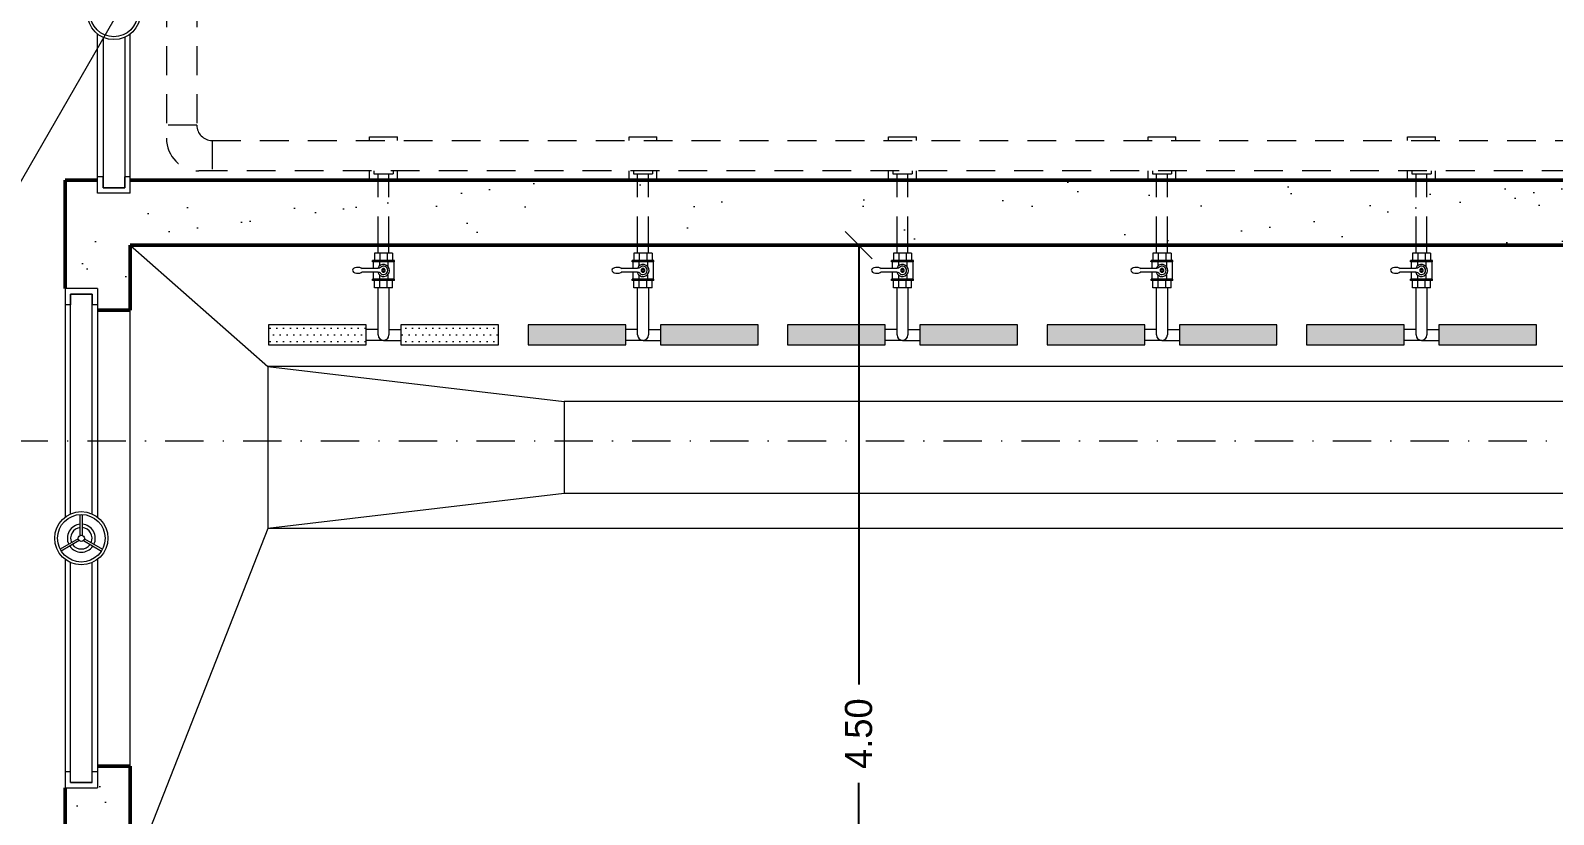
# Model space of a CAD drawing. Extents: x -2884 to -859, y 3232 to 5149.
# Drawn here: x -1917.7 to -1777.3, y 4696.4 to 4768.7 of the extents above; entities that cross this region are included whole.
import ezdxf

# ---------------------------------------------------------------- set-up
doc = ezdxf.new("R2010")
doc.units = 0
doc.header["$MEASUREMENT"] = 0
doc.linetypes.add('DGN Style 2', pattern=[442.02713, 265.216278, -176.810852])
doc.linetypes.add('DGN Style 4', pattern=[707.685435, 353.621704, -176.810852, 0.442027, -176.810852])
doc.layers.get('0').update_dxf_attribs({"linetype": 'CONTINUOUS', "lineweight": 15})
doc.layers.get('DEFPOINTS').update_dxf_attribs({"linetype": 'CONTINUOUS', "lineweight": 15})
for name, color, linetype, lineweight in [('Muratura', 7, 'CONTINUOUS', 15), ('Paratoie', 7, 'CONTINUOUS', 15), ('Quote e scritte', 252, 'CONTINUOUS', 15), ('Tubazioni', 130, 'CONTINUOUS', 15), ('Tubazioni nascoste', 4, 'DGN Style 2', 15)]:
    doc.layers.add(name, color=color, linetype=linetype, lineweight=lineweight)
doc.dimstyles.new('SASA$0', dxfattribs={"dimtxt": 0.1, "dimasz": 0.1, "dimexe": 0.18, "dimexo": 0.0625, "dimgap": 0.1, "dimtad": 0, "dimzin": 0, "dimdsep": 46, "dimtxsty": 'Standard', "dimblk1": 'OBLIQUE', "dimblk2": 'OBLIQUE', "dimsah": 1, "dimcen": 0.09, "dimse1": 1, "dimse2": 1, "dimadec": 0, "dimazin": 0, "dimtfac": 1, "dimtdec": 4, "dimtofl": 0, "dimtmove": 0, "dimatfit": 3, "dimldrblk": 'OBLIQUE', "dimfxl": 1, "dimtolj": 1, "dimtzin": 0, "dimarcsym": 0})
pattern_1 = [(37.5, (37611.4005, -59850.958), (-0.3149668, 9.63411885), [0, -7.6, 0, -8.5, 0, -8.125]), (7.5, (37611.4, -59850.958), (8.8488835, 14.1107303), [0, -4.1, 0, -6.85, 0, -2.625]), (327.5, (37605.2505, -59850.958), (15.5707093, 0.0282953), [0, -2.5, 0, -9, 0, -11.75]), (317.5, (37605.25, -59850.958), (15.030633, 4.3883778), [0, -1.25, 0, -5.9, 0, -6.75])]

# ---------------------------------------------------------------- blocks, each defined once
blk = doc.blocks.new('_OBLIQUE')
at = {"color": 0, "linetype": 'ByBlock'}
blk.add_line((-0.5, -0.5), (0.5, 0.5), dxfattribs=at)
blk = doc.blocks.new('*D88')
at = {"layer": 'DEFPOINTS', "color": 0, "linetype": 'Continuous', "transparency": 16777216}
for p in [(-1908.52, 4748.88), (-1908.52, 4658.88), (-1841.38, 4658.88)]:
    blk.add_point(p, dxfattribs=at)
at = {"layer": 'Quote e scritte', "color": 0, "linetype": 'Continuous', "lineweight": -2, "transparency": 16777216}
for p, q in [((-1841.38, 4748.88), (-1841.38, 4708.42)), ((-1841.38, 4658.88), (-1841.38, 4699.34))]:
    blk.add_line(p, q, dxfattribs=at)
at = {"layer": 'Quote e scritte', "color": 0, "linetype": 'Continuous', "lineweight": -2, "transparency": 16777216, "xscale": 2.5, "yscale": 2.5, "zscale": 2.5}
for p, rotation in [((-1841.38, 4748.88), 90), ((-1841.38, 4658.88), 270)]:
    blk.add_blockref('_OBLIQUE', p, dxfattribs=dict(at, rotation=rotation))
at = {"layer": 'Quote e scritte', "color": 0, "linetype": 'Continuous', "transparency": 16777216, "insert": (-1841.38, 4703.88), "char_height": 2.5, "attachment_point": 5, "rotation": 90}
blk.add_mtext('\\A1;4.50', dxfattribs=at)

msp = doc.modelspace()

# ---------------------------------------------------------------- hatches: boundary and pattern name
at = {"layer": 'Muratura', "linetype": 'Continuous'}
h = msp.add_hatch(dxfattribs=at)
h.set_pattern_fill('AR-SAND', color=256, scale=5)
h.set_pattern_definition(pattern_1)
h.paths.add_polyline_path([(-1868.594, 4754.882), (-1908.52, 4754.882), (-1908.52, 4753.663), (-1911.52, 4753.663), (-1911.52, 4754.882), (-1914.52, 4754.882), (-1914.52, 4744.882), (-1911.52, 4744.882), (-1911.52, 4743.382), (-1911.52, 4742.882), (-1908.52, 4742.882), (-1908.52, 4748.882), (-1868.594, 4748.882)])
h.paths.add_polyline_path([(-1816.026, 4754.882), (-1867.394, 4754.882), (-1867.394, 4748.882), (-1816.026, 4748.882)])
h.paths.add_polyline_path([(-1763.458, 4754.882), (-1814.826, 4754.882), (-1814.826, 4748.882), (-1763.458, 4748.882)])
h.paths.add_polyline_path([(-1753.793, 4754.882), (-1762.258, 4754.882), (-1762.258, 4748.882), (-1754.712, 4748.882)])
h.paths.add_polyline_path([(-1683.313, 4754.882), (-1701.544, 4754.882), (-1700.625, 4748.882), (-1683.313, 4748.882)])
h.paths.add_polyline_path([(-1679.344, 4754.882), (-1682.113, 4754.882), (-1682.113, 4748.882), (-1679.344, 4748.882)])
h.paths.add_polyline_path([(-1673.313, 4754.882), (-1675.944, 4754.882), (-1675.944, 4748.882), (-1673.313, 4748.882)])
h.paths.add_polyline_path([(-1662.52, 4754.882), (-1665.52, 4754.882), (-1665.52, 4753.663), (-1668.52, 4753.663), (-1668.52, 4754.882), (-1672.113, 4754.882), (-1672.113, 4748.882), (-1668.52, 4748.882), (-1668.52, 4744.882), (-1665.52, 4744.882), (-1665.52, 4743.382), (-1665.52, 4742.882), (-1662.52, 4742.882)])
h = msp.add_hatch(dxfattribs=at)
h.set_pattern_fill('AR-SAND', color=256, scale=5)
h.set_pattern_definition(pattern_1)
h.paths.add_polyline_path([(-1753.991, 4658.882), (-1874.52, 4658.882), (-1874.52, 4662.86), (-1876.02, 4662.86), (-1876.02, 4662.36), (-1876.02, 4660.86), (-1879.02, 4660.86), (-1879.02, 4662.36), (-1879.02, 4662.86), (-1880.52, 4662.86), (-1880.52, 4658.882), (-1895.157, 4658.882), (-1895.157, 4657.736), (-1895.157, 4652.904), (-1756.036, 4652.904), (-1756.036, 4653.533), (-1757.4, 4653.533), (-1757.4, 4653.689), (-1756.036, 4653.689), (-1756.036, 4656.54), (-1754.671, 4656.54), (-1754.671, 4655.866), (-1728.751, 4655.866), (-1728.751, 4656.618), (-1753.644, 4656.618)])
h.paths.add_polyline_path([(-1874.52, 4690.517), (-1908.52, 4690.517), (-1908.52, 4700.882), (-1911.52, 4700.882), (-1911.52, 4700.382), (-1911.52, 4698.882), (-1914.52, 4698.882), (-1914.52, 4662.983), (-1908.52, 4667.102), (-1908.52, 4684.517), (-1880.52, 4684.517), (-1880.52, 4680.699), (-1879.02, 4680.699), (-1879.02, 4681.199), (-1879.02, 4682.699), (-1876.02, 4682.699), (-1876.02, 4681.199), (-1876.02, 4680.699), (-1874.52, 4680.699)])
h.paths.add_polyline_path([(-1899.189, 4657.736), (-1899.189, 4658.882), (-1908.52, 4658.882), (-1908.52, 4667.102), (-1914.52, 4662.983), (-1914.52, 4573.893), (-1931.588, 4573.893), (-1931.562, 4567.893), (-1908.52, 4567.893), (-1908.52, 4652.904), (-1899.189, 4652.904)])
at = {"layer": 'Tubazioni', "linetype": 'Continuous'}
h = msp.add_hatch(dxfattribs=at)
h.set_pattern_fill('DOTS', color=256, scale=10)
h.paths.add_polyline_path([(-1886.758, 4741.532), (-1895.758, 4741.532), (-1895.758, 4739.692), (-1886.758, 4739.692)])
h.paths.add_polyline_path([(-1874.57, 4741.532), (-1883.57, 4741.532), (-1883.57, 4739.692), (-1874.57, 4739.692)])
h = msp.add_hatch(dxfattribs=at)
h.set_pattern_fill('DOTS', color=256, scale=10)
h.paths.add_polyline_path([(-1862.846, 4741.532), (-1871.846, 4741.532), (-1871.846, 4739.692), (-1862.846, 4739.692)])
h.paths.add_polyline_path([(-1850.657, 4741.532), (-1859.657, 4741.532), (-1859.657, 4739.692), (-1850.657, 4739.692)])
h.paths.add_polyline_path([(-1838.933, 4741.532), (-1847.933, 4741.532), (-1847.933, 4739.692), (-1838.933, 4739.692)])
h.paths.add_polyline_path([(-1826.745, 4741.532), (-1835.745, 4741.532), (-1835.745, 4739.692), (-1826.745, 4739.692)])
h.paths.add_polyline_path([(-1815.02, 4741.532), (-1824.02, 4741.532), (-1824.02, 4739.692), (-1815.02, 4739.692)])
h.paths.add_polyline_path([(-1802.832, 4741.532), (-1811.832, 4741.532), (-1811.832, 4739.692), (-1802.832, 4739.692)])
h.paths.add_polyline_path([(-1791.107, 4741.532), (-1800.107, 4741.532), (-1800.107, 4739.692), (-1791.107, 4739.692)])
h.paths.add_polyline_path([(-1778.919, 4741.532), (-1787.919, 4741.532), (-1787.919, 4739.692), (-1778.919, 4739.692)])
h.paths.add_polyline_path([(-1767.195, 4741.532), (-1776.195, 4741.532), (-1776.195, 4739.692), (-1767.195, 4739.692)])
h.paths.add_polyline_path([(-1755.006, 4741.532), (-1764.006, 4741.532), (-1764.006, 4739.692), (-1755.006, 4739.692)])
h.paths.add_polyline_path([(-1747.205, 4741.532), (-1752.282, 4741.532), (-1752.282, 4739.692), (-1747.205, 4739.692)])
h.paths.add_polyline_path([(-1743.282, 4741.532), (-1745.541, 4741.532), (-1745.541, 4739.692), (-1743.282, 4739.692)])
h.paths.add_polyline_path([(-1739.811, 4741.532), (-1740.094, 4741.532), (-1740.094, 4739.692), (-1739.811, 4739.692)])
h.paths.add_polyline_path([(-1739.674, 4741.532), (-1739.811, 4741.532), (-1739.811, 4739.692), (-1739.674, 4739.692)])
h.paths.add_polyline_path([(-1739.509, 4741.532), (-1739.674, 4741.532), (-1739.674, 4739.692), (-1739.509, 4739.692)])
h.paths.add_polyline_path([(-1738.144, 4741.532), (-1739.509, 4741.532), (-1739.509, 4739.692), (-1738.144, 4739.692)])
h.paths.add_polyline_path([(-1736.78, 4741.532), (-1738.144, 4741.532), (-1738.144, 4739.692), (-1736.78, 4739.692)])
h.paths.add_polyline_path([(-1735.416, 4741.532), (-1736.78, 4741.532), (-1736.78, 4739.692), (-1735.416, 4739.692)])
h.paths.add_polyline_path([(-1734.052, 4741.532), (-1735.416, 4741.532), (-1735.416, 4739.692), (-1734.052, 4739.692)])
h.paths.add_polyline_path([(-1732.687, 4741.532), (-1734.052, 4741.532), (-1734.052, 4739.692), (-1732.687, 4739.692)])
h.paths.add_polyline_path([(-1731.323, 4741.532), (-1732.687, 4741.532), (-1732.687, 4739.692), (-1731.323, 4739.692)])
h.paths.add_polyline_path([(-1731.094, 4741.532), (-1731.323, 4741.532), (-1731.323, 4739.692), (-1731.094, 4739.692)])

# ---------------------------------------------------------------- linework, layer by layer
at = {"layer": 'Muratura', "ltscale": 0.0001}
for p, q in [((-1886.454, 4758.529), (-1886.454, 4758.86)), ((-1886.454, 4758.86), (-1883.886, 4758.86)), ((-1883.886, 4758.529), (-1883.886, 4758.86)), ((-1862.542, 4758.529), (-1862.542, 4758.86)), ((-1862.542, 4758.86), (-1859.973, 4758.86)), ((-1859.973, 4758.529), (-1859.973, 4758.86)), ((-1838.629, 4758.529), (-1838.629, 4758.86)), ((-1838.629, 4758.86), (-1836.06, 4758.86)), ((-1836.06, 4758.529), (-1836.06, 4758.86)), ((-1814.716, 4758.529), (-1814.716, 4758.86)), ((-1814.716, 4758.86), (-1812.148, 4758.86)), ((-1812.148, 4758.529), (-1812.148, 4758.86)), ((-1790.804, 4758.529), (-1790.804, 4758.86)), ((-1790.804, 4758.86), (-1788.235, 4758.86)), ((-1788.235, 4758.529), (-1788.235, 4758.86)), ((-1886.454, 4754.882), (-1886.454, 4755.729)), ((-1883.886, 4754.882), (-1883.886, 4755.729)), ((-1862.542, 4754.882), (-1862.542, 4755.729)), ((-1859.973, 4754.882), (-1859.973, 4755.729)), ((-1838.629, 4754.882), (-1838.629, 4755.729)), ((-1836.06, 4754.882), (-1836.06, 4755.729)), ((-1814.716, 4754.882), (-1814.716, 4755.729)), ((-1812.148, 4754.882), (-1812.148, 4755.729)), ((-1790.804, 4754.882), (-1790.804, 4755.729)), ((-1788.235, 4754.882), (-1788.235, 4755.729))]:
    msp.add_line(p, q, dxfattribs=at)
at = {"layer": 'Muratura', "linetype": 'Continuous', "lineweight": 50}
for p, q in [((-1911.52, 4754.882), (-1914.52, 4754.882)), ((-1914.52, 4754.882), (-1914.52, 4744.882)), ((-1753.793, 4754.882), (-1908.52, 4754.882)), ((-1908.52, 4742.882), (-1908.52, 4748.882)), ((-1754.712, 4748.882), (-1908.52, 4748.882)), ((-1911.52, 4742.882), (-1908.52, 4742.882)), ((-1911.52, 4700.882), (-1908.52, 4700.882)), ((-1914.52, 4698.882), (-1914.52, 4573.893))]:
    msp.add_line(p, q, dxfattribs=at)
at = {"layer": 'Muratura', "linetype": 'Continuous'}
for p, q in [((-1908.52, 4748.882), (-1895.831, 4737.715)), ((-1908.52, 4700.882), (-1908.52, 4742.882)), ((-1895.831, 4737.715), (-1868.52, 4734.493)), ((-1895.831, 4737.715), (-1895.831, 4722.778)), ((-1747.205, 4737.715), (-1895.831, 4737.715)), ((-1868.52, 4734.493), (-1868.52, 4726)), ((-1773.406, 4734.493), (-1868.52, 4734.493)), ((-1868.52, 4726), (-1895.831, 4722.778)), ((-1772.788, 4726), (-1868.52, 4726)), ((-1895.831, 4722.778), (-1908.52, 4690.517)), ((-1748.229, 4722.778), (-1895.831, 4722.778))]:
    msp.add_line(p, q, dxfattribs=at)
at = {"layer": 'Muratura', "linetype": 'Continuous', "lineweight": 50}
msp.add_lwpolyline([(-1908.52, 4700.882), (-1908.52, 4690.517)], dxfattribs=at)
at = {"layer": 'Paratoie', "linetype": 'Continuous'}
for p, q in [((-1911.52, 4755.163), (-1911.52, 4768.334)), ((-1908.52, 4755.163), (-1908.52, 4768.334)), ((-1908.52, 4753.663), (-1911.52, 4753.663)), ((-1911.52, 4744.882), (-1914.52, 4744.882)), ((-1914.52, 4743.382), (-1914.52, 4723.821)), ((-1911.52, 4743.382), (-1911.52, 4723.821)), ((-1913.117, 4722.154), (-1913.117, 4724.07)), ((-1912.923, 4722.154), (-1912.923, 4724.07)), ((-1913.304, 4721.829), (-1914.964, 4720.872)), ((-1912.736, 4721.829), (-1911.077, 4720.871)), ((-1913.208, 4721.662), (-1914.867, 4720.704)), ((-1912.832, 4721.662), (-1911.173, 4720.704)), ((-1914.52, 4719.943), (-1914.52, 4700.382)), ((-1911.52, 4719.943), (-1911.52, 4700.382)), ((-1914.52, 4698.882), (-1911.52, 4698.882))]:
    msp.add_line(p, q, dxfattribs=at)
at = {"layer": 'Paratoie'}
for p, q in [((-1911.02, 4768.034), (-1911.02, 4754.163)), ((-1909.02, 4768.034), (-1909.02, 4754.163)), ((-1911.52, 4753.663), (-1911.52, 4755.163)), ((-1911.02, 4755.163), (-1911.52, 4755.163)), ((-1911.02, 4754.163), (-1911.02, 4755.163)), ((-1911.02, 4754.163), (-1909.02, 4754.163)), ((-1909.02, 4754.163), (-1911.02, 4754.163)), ((-1909.02, 4754.163), (-1909.02, 4755.163)), ((-1908.52, 4755.163), (-1909.02, 4755.163)), ((-1908.52, 4753.663), (-1908.52, 4755.163)), ((-1914.52, 4744.882), (-1914.52, 4743.382)), ((-1914.02, 4744.382), (-1912.02, 4744.382)), ((-1912.02, 4744.382), (-1914.02, 4744.382)), ((-1914.02, 4744.382), (-1914.02, 4743.382)), ((-1914.02, 4724.12), (-1914.02, 4744.382)), ((-1912.02, 4744.382), (-1912.02, 4743.382)), ((-1912.02, 4724.12), (-1912.02, 4744.382)), ((-1911.52, 4744.882), (-1911.52, 4743.382)), ((-1914.02, 4743.382), (-1914.52, 4743.382)), ((-1911.52, 4743.382), (-1912.02, 4743.382)), ((-1914.02, 4699.382), (-1914.02, 4719.644)), ((-1912.02, 4699.382), (-1912.02, 4719.644)), ((-1914.52, 4700.382), (-1914.52, 4698.882)), ((-1914.52, 4700.382), (-1914.02, 4700.382)), ((-1914.02, 4699.382), (-1912.02, 4699.382)), ((-1912.02, 4700.382), (-1911.52, 4700.382)), ((-1911.52, 4700.382), (-1911.52, 4698.882))]:
    msp.add_line(p, q, dxfattribs=at)
at = {"layer": 'Paratoie', "extrusion": (0, 0, -1)}
for p, q in [((-1914.02, 4699.382), (-1914.02, 4700.382)), ((-1912.02, 4699.382), (-1914.02, 4699.382)), ((-1912.02, 4699.382), (-1912.02, 4700.382))]:
    msp.add_line(p, q, dxfattribs=at)
at = {"layer": 'Paratoie', "linetype": 'Continuous'}
for centre, radius in [((-1910.02, 4770.272), 2.451), ((-1910.02, 4770.272), 2.19), ((-1913.02, 4721.882), 2.451), ((-1913.02, 4721.882), 2.19), ((-1913.02, 4721.882), 0.289)]:
    msp.add_circle(centre, radius, dxfattribs=at)
for radius, start, end in [(1.288, 94.30378, 205.69339), (1.288, 334.30456, 85.69413), (0.989, 95.60889, 204.38732), (0.989, 335.61001, 84.38819), (1.288, 214.30278, 325.69518), (0.989, 215.60765, 324.38967)]:
    msp.add_arc((-1913.02, 4721.882), radius, start, end, dxfattribs=at)
at = {"layer": 'Quote e scritte', "linetype": 'Continuous'}
msp.add_line((-1938.104, 4720.901), (-1903.718, 4780.576), dxfattribs=at)
at = {"layer": 'Quote e scritte', "linetype": 'DGN Style 4', "ltscale": 0.01}
msp.add_line((-1955.493, 4730.853), (-1775.418, 4730.853), dxfattribs=at)
at = {"layer": 'Tubazioni', "extrusion": (0, 0, -1)}
for p, q in [((-1885.67, 4748.159), (-1885.67, 4748.882)), ((-1884.67, 4748.159), (-1884.67, 4748.882)), ((-1861.757, 4748.159), (-1861.757, 4748.882)), ((-1860.757, 4748.159), (-1860.757, 4748.882)), ((-1837.845, 4748.159), (-1837.845, 4748.882)), ((-1836.845, 4748.159), (-1836.845, 4748.882)), ((-1813.932, 4748.159), (-1813.932, 4748.882)), ((-1812.932, 4748.159), (-1812.932, 4748.882)), ((-1790.019, 4748.159), (-1790.019, 4748.882)), ((-1789.019, 4748.159), (-1789.019, 4748.882)), ((-1886.182, 4747.349), (-1886.182, 4747.473)), ((-1884.159, 4747.473), (-1886.182, 4747.473)), ((-1884.159, 4747.411), (-1886.182, 4747.411)), ((-1884.159, 4747.349), (-1886.182, 4747.349)), ((-1886.119, 4747.349), (-1886.119, 4746.779)), ((-1886.011, 4748.159), (-1886.01, 4747.473)), ((-1884.33, 4748.159), (-1886.01, 4748.159)), ((-1885.549, 4747.349), (-1885.549, 4746.97)), ((-1885.518, 4748.131), (-1885.518, 4747.473)), ((-1884.822, 4748.131), (-1884.822, 4747.473)), ((-1884.76, 4747.349), (-1884.76, 4746.915)), ((-1884.33, 4748.159), (-1884.33, 4747.473)), ((-1884.221, 4747.349), (-1884.221, 4745.764)), ((-1884.159, 4747.349), (-1884.159, 4747.473)), ((-1862.269, 4747.349), (-1862.269, 4747.473)), ((-1860.246, 4747.473), (-1862.269, 4747.473)), ((-1860.246, 4747.411), (-1862.269, 4747.411)), ((-1860.246, 4747.349), (-1862.269, 4747.349)), ((-1862.207, 4747.349), (-1862.207, 4746.779)), ((-1862.098, 4748.159), (-1862.098, 4747.473)), ((-1860.417, 4748.159), (-1862.098, 4748.159)), ((-1861.637, 4747.349), (-1861.636, 4746.97)), ((-1861.605, 4748.131), (-1861.605, 4747.473)), ((-1860.909, 4748.131), (-1860.909, 4747.473)), ((-1860.847, 4747.349), (-1860.847, 4746.915)), ((-1860.417, 4748.159), (-1860.417, 4747.473)), ((-1860.308, 4747.349), (-1860.308, 4745.764)), ((-1860.246, 4747.349), (-1860.246, 4747.473)), ((-1838.356, 4747.349), (-1838.356, 4747.473)), ((-1836.333, 4747.473), (-1838.356, 4747.473)), ((-1836.333, 4747.411), (-1838.356, 4747.411)), ((-1836.333, 4747.349), (-1838.356, 4747.349)), ((-1838.294, 4747.349), (-1838.294, 4746.779)), ((-1838.185, 4748.159), (-1838.185, 4747.473)), ((-1836.504, 4748.159), (-1838.185, 4748.159)), ((-1837.724, 4747.349), (-1837.724, 4746.97)), ((-1837.693, 4748.131), (-1837.693, 4747.473)), ((-1836.997, 4748.131), (-1836.997, 4747.473)), ((-1836.934, 4747.349), (-1836.934, 4746.915)), ((-1836.504, 4748.159), (-1836.504, 4747.473)), ((-1836.395, 4747.349), (-1836.395, 4745.764)), ((-1836.333, 4747.349), (-1836.333, 4747.473)), ((-1814.444, 4747.349), (-1814.443, 4747.473)), ((-1812.42, 4747.473), (-1814.443, 4747.473)), ((-1812.42, 4747.411), (-1814.443, 4747.411)), ((-1812.42, 4747.349), (-1814.443, 4747.349)), ((-1814.381, 4747.349), (-1814.381, 4746.779)), ((-1814.272, 4748.159), (-1814.272, 4747.473)), ((-1812.592, 4748.159), (-1814.272, 4748.159)), ((-1813.811, 4747.349), (-1813.811, 4746.97)), ((-1813.78, 4748.131), (-1813.78, 4747.473)), ((-1813.084, 4748.131), (-1813.084, 4747.473)), ((-1813.022, 4747.349), (-1813.022, 4746.915)), ((-1812.592, 4748.159), (-1812.592, 4747.473)), ((-1812.483, 4747.349), (-1812.483, 4745.764)), ((-1812.42, 4747.349), (-1812.42, 4747.473)), ((-1790.531, 4747.349), (-1790.531, 4747.473)), ((-1788.508, 4747.473), (-1790.531, 4747.473)), ((-1788.508, 4747.411), (-1790.531, 4747.411)), ((-1788.508, 4747.349), (-1790.531, 4747.349)), ((-1790.468, 4747.349), (-1790.468, 4746.779)), ((-1790.36, 4748.159), (-1790.36, 4747.473)), ((-1788.679, 4748.159), (-1790.36, 4748.159)), ((-1789.898, 4747.349), (-1789.898, 4746.97)), ((-1789.867, 4748.131), (-1789.867, 4747.473)), ((-1789.171, 4748.131), (-1789.171, 4747.473)), ((-1789.109, 4747.349), (-1789.109, 4746.915)), ((-1788.679, 4748.159), (-1788.679, 4747.473)), ((-1788.57, 4747.349), (-1788.57, 4745.764)), ((-1788.508, 4747.349), (-1788.508, 4747.473)), ((-1885.676, 4746.389), (-1887.181, 4746.389)), ((-1885.668, 4746.732), (-1887.173, 4746.732)), ((-1884.159, 4745.764), (-1886.182, 4745.763)), ((-1886.182, 4745.639), (-1886.182, 4745.763)), ((-1884.159, 4745.701), (-1886.182, 4745.701)), ((-1884.159, 4745.639), (-1886.182, 4745.639)), ((-1886.119, 4746.328), (-1886.119, 4745.763)), ((-1886.01, 4744.953), (-1886.01, 4745.639)), ((-1885.549, 4746.142), (-1885.549, 4745.763)), ((-1885.518, 4744.975), (-1885.518, 4745.639)), ((-1884.822, 4744.975), (-1884.822, 4745.639)), ((-1884.76, 4746.128), (-1884.76, 4745.764)), ((-1884.33, 4744.953), (-1884.33, 4745.639)), ((-1884.159, 4745.639), (-1884.159, 4745.764)), ((-1861.763, 4746.389), (-1863.268, 4746.389)), ((-1861.755, 4746.732), (-1863.26, 4746.732)), ((-1860.246, 4745.764), (-1862.269, 4745.763)), ((-1862.269, 4745.639), (-1862.269, 4745.763)), ((-1860.246, 4745.701), (-1862.269, 4745.701)), ((-1860.246, 4745.639), (-1862.269, 4745.639)), ((-1862.207, 4746.328), (-1862.207, 4745.763)), ((-1862.098, 4744.953), (-1862.098, 4745.639)), ((-1861.636, 4746.142), (-1861.636, 4745.763)), ((-1861.605, 4744.975), (-1861.605, 4745.639)), ((-1860.909, 4744.975), (-1860.909, 4745.639)), ((-1860.847, 4746.128), (-1860.847, 4745.764)), ((-1860.417, 4744.953), (-1860.417, 4745.639)), ((-1860.246, 4745.639), (-1860.246, 4745.764)), ((-1837.851, 4746.389), (-1839.355, 4746.389)), ((-1837.843, 4746.732), (-1839.348, 4746.732)), ((-1836.333, 4745.764), (-1838.356, 4745.763)), ((-1838.356, 4745.639), (-1838.356, 4745.763)), ((-1836.333, 4745.701), (-1838.356, 4745.701)), ((-1836.333, 4745.639), (-1838.356, 4745.639)), ((-1838.294, 4746.328), (-1838.294, 4745.763)), ((-1838.185, 4744.953), (-1838.185, 4745.639)), ((-1837.724, 4746.142), (-1837.724, 4745.763)), ((-1837.693, 4744.975), (-1837.693, 4745.639)), ((-1836.997, 4744.975), (-1836.997, 4745.639)), ((-1836.934, 4746.128), (-1836.934, 4745.764)), ((-1836.504, 4744.953), (-1836.504, 4745.639)), ((-1836.333, 4745.639), (-1836.333, 4745.764)), ((-1813.938, 4746.389), (-1815.443, 4746.389)), ((-1813.93, 4746.732), (-1815.435, 4746.732)), ((-1812.42, 4745.764), (-1814.443, 4745.763)), ((-1814.443, 4745.639), (-1814.443, 4745.763)), ((-1812.42, 4745.701), (-1814.443, 4745.701)), ((-1812.42, 4745.639), (-1814.443, 4745.639)), ((-1814.381, 4746.328), (-1814.381, 4745.763)), ((-1814.272, 4744.953), (-1814.272, 4745.639)), ((-1813.811, 4746.142), (-1813.811, 4745.763)), ((-1813.78, 4744.975), (-1813.78, 4745.639)), ((-1813.084, 4744.975), (-1813.084, 4745.639)), ((-1813.022, 4746.128), (-1813.022, 4745.764)), ((-1812.591, 4744.953), (-1812.591, 4745.639)), ((-1812.42, 4745.639), (-1812.42, 4745.764)), ((-1790.025, 4746.389), (-1791.53, 4746.389)), ((-1790.017, 4746.732), (-1791.522, 4746.732)), ((-1788.508, 4745.764), (-1790.531, 4745.763)), ((-1790.531, 4745.639), (-1790.531, 4745.763)), ((-1788.508, 4745.701), (-1790.531, 4745.701)), ((-1788.508, 4745.639), (-1790.531, 4745.639)), ((-1790.468, 4746.328), (-1790.468, 4745.763)), ((-1790.359, 4744.953), (-1790.359, 4745.639)), ((-1789.898, 4746.142), (-1789.898, 4745.763)), ((-1789.867, 4744.975), (-1789.867, 4745.639)), ((-1789.171, 4744.975), (-1789.171, 4745.639)), ((-1789.109, 4746.128), (-1789.109, 4745.764)), ((-1788.679, 4744.953), (-1788.679, 4745.639)), ((-1788.508, 4745.639), (-1788.508, 4745.764)), ((-1884.33, 4744.953), (-1886.01, 4744.953)), ((-1885.67, 4740.612), (-1885.67, 4744.953)), ((-1884.67, 4744.953), (-1884.67, 4740.612)), ((-1860.417, 4744.953), (-1862.098, 4744.953)), ((-1861.757, 4740.612), (-1861.757, 4744.953)), ((-1860.757, 4744.953), (-1860.757, 4740.612)), ((-1836.504, 4744.953), (-1838.185, 4744.953)), ((-1837.845, 4740.612), (-1837.845, 4744.953)), ((-1836.845, 4744.953), (-1836.845, 4740.612)), ((-1812.591, 4744.953), (-1814.272, 4744.953)), ((-1813.932, 4740.612), (-1813.932, 4744.953)), ((-1812.932, 4744.953), (-1812.932, 4740.612)), ((-1788.679, 4744.953), (-1790.359, 4744.953)), ((-1790.019, 4740.612), (-1790.019, 4744.953)), ((-1789.019, 4744.953), (-1789.019, 4740.612))]:
    msp.add_line(p, q, dxfattribs=at)
at = {"layer": 'Tubazioni', "linetype": 'Continuous'}
for p, q in [((-1885.67, 4741.112), (-1886.758, 4741.112)), ((-1885.17, 4740.112), (-1886.758, 4740.112)), ((-1885.17, 4740.112), (-1883.57, 4740.112)), ((-1884.67, 4741.112), (-1883.57, 4741.112)), ((-1861.757, 4741.112), (-1862.846, 4741.112)), ((-1861.257, 4740.112), (-1862.846, 4740.112)), ((-1861.257, 4740.112), (-1859.657, 4740.112)), ((-1860.757, 4741.112), (-1859.657, 4741.112)), ((-1837.845, 4741.112), (-1838.933, 4741.112)), ((-1837.345, 4740.112), (-1838.933, 4740.112)), ((-1837.345, 4740.112), (-1835.745, 4740.112)), ((-1836.845, 4741.112), (-1835.745, 4741.112)), ((-1813.932, 4741.112), (-1815.02, 4741.112)), ((-1813.432, 4740.112), (-1815.02, 4740.112)), ((-1813.432, 4740.112), (-1811.832, 4740.112)), ((-1812.932, 4741.112), (-1811.832, 4741.112)), ((-1790.019, 4741.112), (-1791.107, 4741.112)), ((-1789.519, 4740.112), (-1791.107, 4740.112)), ((-1789.519, 4740.112), (-1787.919, 4740.112)), ((-1789.019, 4741.112), (-1787.919, 4741.112))]:
    msp.add_line(p, q, dxfattribs=at)
at = {"layer": 'Tubazioni', "extrusion": (0, 0, -1), "flags": 128}
for points in [[(1885.102, 4746.391), (1885.005, 4746.488), (1885.005, 4746.624), (1885.101, 4746.721), (1885.238, 4746.721), (1885.335, 4746.625), (1885.335, 4746.488), (1885.239, 4746.391)], [(1861.19, 4746.391), (1861.093, 4746.488), (1861.092, 4746.624), (1861.189, 4746.721), (1861.325, 4746.721), (1861.422, 4746.625), (1861.422, 4746.488), (1861.326, 4746.391)], [(1837.277, 4746.391), (1837.18, 4746.488), (1837.18, 4746.624), (1837.276, 4746.721), (1837.412, 4746.721), (1837.509, 4746.625), (1837.51, 4746.488), (1837.413, 4746.391)], [(1813.364, 4746.391), (1813.267, 4746.488), (1813.267, 4746.624), (1813.363, 4746.721), (1813.5, 4746.721), (1813.597, 4746.625), (1813.597, 4746.488), (1813.501, 4746.391)], [(1789.451, 4746.391), (1789.355, 4746.488), (1789.354, 4746.624), (1789.45, 4746.721), (1789.587, 4746.721), (1789.684, 4746.625), (1789.684, 4746.488), (1789.588, 4746.391)]]:
    msp.add_lwpolyline(points, close=True, dxfattribs=at)
at = {"layer": 'Tubazioni', "linetype": 'Continuous'}
for points in [[(-1895.758, 4739.692), (-1886.758, 4739.692), (-1886.758, 4741.532), (-1895.758, 4741.532)], [(-1883.57, 4739.692), (-1874.57, 4739.692), (-1874.57, 4741.532), (-1883.57, 4741.532)], [(-1871.846, 4739.692), (-1862.846, 4739.692), (-1862.846, 4741.532), (-1871.846, 4741.532)], [(-1859.657, 4739.692), (-1850.657, 4739.692), (-1850.657, 4741.532), (-1859.657, 4741.532)], [(-1847.933, 4739.692), (-1838.933, 4739.692), (-1838.933, 4741.532), (-1847.933, 4741.532)], [(-1835.745, 4739.692), (-1826.745, 4739.692), (-1826.745, 4741.532), (-1835.745, 4741.532)], [(-1824.02, 4739.692), (-1815.02, 4739.692), (-1815.02, 4741.532), (-1824.02, 4741.532)], [(-1811.832, 4739.692), (-1802.832, 4739.692), (-1802.832, 4741.532), (-1811.832, 4741.532)], [(-1800.107, 4739.692), (-1791.107, 4739.692), (-1791.107, 4741.532), (-1800.107, 4741.532)], [(-1787.919, 4739.692), (-1778.919, 4739.692), (-1778.919, 4741.532), (-1787.919, 4741.532)]]:
    msp.add_lwpolyline(points, close=True, dxfattribs=at)
at = {"layer": 'Tubazioni', "extrusion": (0, 0, -1)}
for centre in [(1885.17, 4746.556), (1861.257, 4746.556), (1837.345, 4746.556), (1813.432, 4746.556), (1789.519, 4746.556)]:
    msp.add_circle(centre, 0.0817, dxfattribs=at)
at = {"layer": 'Tubazioni'}
for centre, radius, start, end in [((-1885.17, 4746.545), 0.554, 196.35823, 160.27205), ((-1885.17, 4746.556), 0.385, 223.40742, 135.65801), ((-1861.257, 4746.545), 0.554, 196.35823, 160.27205), ((-1861.257, 4746.556), 0.385, 223.40742, 135.65801), ((-1837.345, 4746.545), 0.554, 196.35823, 160.27205), ((-1837.345, 4746.556), 0.385, 223.40742, 135.65801), ((-1813.432, 4746.545), 0.554, 196.35823, 160.27205), ((-1813.432, 4746.556), 0.385, 223.40742, 135.65801), ((-1789.519, 4746.545), 0.554, 196.35823, 160.27205), ((-1789.519, 4746.556), 0.385, 223.40742, 135.65801), ((-1885.676, 4746.078), 0.311, 43.40742, 90.00154), ((-1861.763, 4746.078), 0.311, 43.40742, 90.00154), ((-1837.851, 4746.078), 0.311, 43.40742, 90.00154), ((-1813.938, 4746.078), 0.311, 43.40742, 90.00154), ((-1790.025, 4746.078), 0.311, 43.40742, 90.00154)]:
    msp.add_arc(centre, radius, start, end, dxfattribs=at)
at = {"layer": 'Tubazioni', "extrusion": (0, 0, -1)}
for centre in [(1885.668, 4747.043), (1861.755, 4747.043), (1837.843, 4747.043), (1813.93, 4747.043), (1790.017, 4747.043)]:
    msp.add_arc(centre, 0.311, 224.34199, 269.99846, dxfattribs=at)
at = {"layer": 'Tubazioni', "linetype": 'Continuous'}
for centre in [(-1885.17, 4740.612), (-1861.257, 4740.612), (-1837.345, 4740.612), (-1813.432, 4740.612), (-1789.519, 4740.612)]:
    msp.add_arc(centre, 0.5, 180, 0, dxfattribs=at)
at = {"layer": 'Tubazioni'}
for centre in [(-1887.551, 4746.563), (-1863.638, 4746.563), (-1839.725, 4746.563), (-1815.813, 4746.563), (-1791.9, 4746.563)]:
    msp.add_ellipse(centre, major_axis=(-0.478, 0), ratio=0.5773503, start_param=-2.6693175, end_param=2.6607152, dxfattribs=at)
at = {"layer": 'Tubazioni nascoste', "linetype": 'DGN Style 2', "ltscale": 0.01}
for p, q in [((-1905.176, 4784.882), (-1905.176, 4758.729)), ((-1902.376, 4784.882), (-1902.376, 4759.929)), ((-1902.376, 4759.929), (-1905.176, 4759.929)), ((-1900.976, 4758.529), (-1900.976, 4755.729)), ((-1900.976, 4758.529), (-1734.534, 4758.529)), ((-1753.664, 4755.729), (-1902.176, 4755.729)), ((-1886.051, 4755.729), (-1886.051, 4755.456)), ((-1886.051, 4755.456), (-1884.289, 4755.456)), ((-1885.67, 4748.882), (-1885.67, 4755.456)), ((-1884.67, 4748.882), (-1884.67, 4755.456)), ((-1884.289, 4755.729), (-1884.289, 4755.456)), ((-1862.138, 4755.729), (-1862.138, 4755.456)), ((-1862.138, 4755.456), (-1860.377, 4755.456)), ((-1861.757, 4748.882), (-1861.757, 4755.456)), ((-1860.757, 4748.882), (-1860.757, 4755.456)), ((-1860.377, 4755.729), (-1860.377, 4755.456)), ((-1838.225, 4755.729), (-1838.225, 4755.456)), ((-1838.225, 4755.456), (-1836.464, 4755.456)), ((-1837.845, 4748.882), (-1837.845, 4755.456)), ((-1836.845, 4748.882), (-1836.845, 4755.456)), ((-1836.464, 4755.729), (-1836.464, 4755.456)), ((-1814.313, 4755.729), (-1814.313, 4755.456)), ((-1814.313, 4755.456), (-1812.551, 4755.456)), ((-1813.932, 4748.882), (-1813.932, 4755.456)), ((-1812.932, 4748.882), (-1812.932, 4755.456)), ((-1812.551, 4755.729), (-1812.551, 4755.456)), ((-1790.4, 4755.729), (-1790.4, 4755.456)), ((-1790.4, 4755.456), (-1788.638, 4755.456)), ((-1790.019, 4748.882), (-1790.019, 4755.456)), ((-1789.019, 4748.882), (-1789.019, 4755.456)), ((-1788.638, 4755.729), (-1788.638, 4755.456))]:
    msp.add_line(p, q, dxfattribs=at)
for centre, radius in [((-1900.976, 4759.929), 1.4), ((-1902.176, 4758.729), 3)]:
    msp.add_arc(centre, radius, 180, 270, dxfattribs=at)

# ---------------------------------------------------------------- dimensions: what is measured, and where the dimension line sits
at = {"layer": 'Quote e scritte', "linetype": 'Continuous'}
dim = msp.add_linear_dim(base=(-1841.381, 4658.882), p1=(-1908.52, 4748.882), p2=(-1908.52, 4658.882), angle=90, dimstyle='SASA$0', override={"dimtxt": 2.5, "dimasz": 2.5, "dimgap": 1, "dimlfac": 0.05}, dxfattribs=at)
dim.commit()
dim.dimension.update_dxf_attribs({"geometry": '*D88', "text_midpoint": (-1841.381, 4703.882)})

doc.saveas('drawing.dxf')
